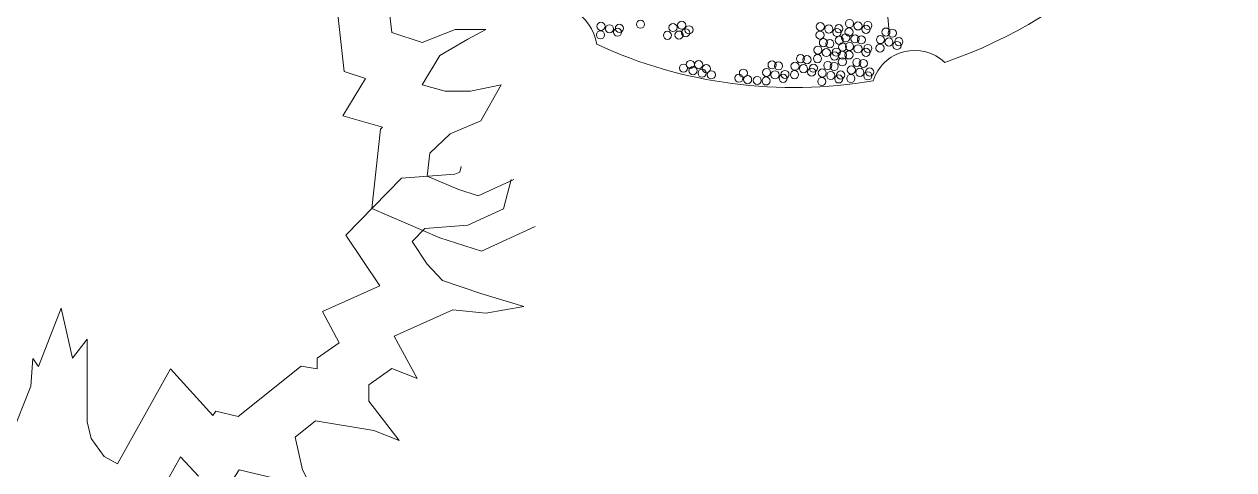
# Model space of a CAD drawing. Header units: millimetres. Extents: x 38613 to 88834, y 14193 to 29607.
# Drawn here: x 54206 to 56510, y 26125 to 26973 of the extents above; entities that cross this region are included whole.
import ezdxf

# ---------------------------------------------------------------- set-up
doc = ezdxf.new("R2010")
doc.units = ezdxf.units.MM
doc.layers.add('zelen', color=69, linetype='Continuous')

# ---------------------------------------------------------------- blocks, each defined once
blk = doc.blocks.new('7897')
at = {"layer": 'zelen', "lineweight": 13}
blk.add_line((129.2, -609.1), (139, -729.5), dxfattribs=at)
at = {"layer": 'zelen', "color": 98, "lineweight": 5, "true_color": 0x004200}
for centre in [(-409.8, -718.4), (8.1, -719), (63.6, -713.1), (79.8, -717.7), (98.6, -716.9), (-410.7, -734.6), (-393.6, -723.1), (-378.2, -729.7), (-374.7, -722.3), (7.3, -735.2), (24.3, -723.6), (86.3, -744.3), (95.1, -724.3), (122.5, -743.7), (133, -729.4), (145.3, -731.4), (3.4, -763.7), (13.9, -749.5), (95.1, -767.9), (98.6, -760.5), (121.6, -759.9), (138.7, -748.4), (154, -755), (157.6, -747.6), (-29.7, -780.1), (-17.4, -782), (2.6, -779.9), (19.6, -768.4), (89.9, -789.1), (-94.4, -806.2), (-83.9, -791.9), (-78.2, -810.8), (-71.6, -793.8), (-59.4, -810), (-41.1, -810.6), (-40.2, -794.4), (-24, -799.1), (-8.6, -805.6), (-5.1, -798.2), (11.7, -807.3), (22.2, -793.1), (27.9, -812), (46.7, -811.2), (83.3, -806.1), (98.6, -812.7), (102.1, -805.3), (-95.3, -822.4), (-62.9, -817.4), (10.8, -823.5), (43.2, -818.6), (66.2, -817.7)]:
    blk.add_circle(centre, 7.74, dxfattribs=at)
at = {"layer": 'zelen', "color": 86, "lineweight": 5, "true_color": 0x228a00}
for centre in [(-334.6, -714.5), (-272.7, -720.8), (-256.1, -716.4), (-283.2, -735.7), (-261.3, -735.1), (-248.6, -730.7), (-242.1, -725.2)]:
    blk.add_circle(centre, 7.74, dxfattribs=at)
at = {"layer": 'zelen', "color": 108, "lineweight": 5}
for centre in [(39.7, -730.2), (43.2, -722.8), (56.2, -740.4), (62.7, -729.3), (74.1, -742.4), (26.2, -751.4), (38.5, -767.6), (44.1, -745.1), (50.4, -757.7), (63.6, -756.7), (79.8, -761.3), (35, -775), (49.9, -773.5), (49.9, -786.1), (62.7, -772.9), (77.6, -787.2), (34.5, -795), (67.1, -801.5)]:
    blk.add_circle(centre, 7.74, dxfattribs=at)
at = {"layer": 'zelen', "lineweight": 5}
for centre in [(-239.7, -791), (-252.6, -798), (-234.4, -802.8), (-223.7, -791.5), (-217.2, -807.6), (-209.2, -799), (-199.6, -810.8), (-138.5, -807.6), (-147.1, -817.2), (-130.5, -819.9), (-112.2, -821.5)]:
    blk.add_circle(centre, 7.74, dxfattribs=at)
at = {"layer": 'zelen', "lineweight": 15}
for centre, radius, start, end in [((-43.3, 58.6), 893.6, 288.8248, 339.8628), ((-509.8, -767.8), 93.1, 9.2694, 111.8398), ((-43.3, 58.6), 893.6, 245.2181, 279.7815), ((187.8, -847.7), 83.3, 46.5199, 162.0864)]:
    blk.add_arc(centre, radius, start, end, dxfattribs=at)

msp = doc.modelspace()

# ---------------------------------------------------------------- linework, layer by layer
at = {"layer": 'zelen', "lineweight": 0}
for points in [[(55179.4, 26588.3), (55076.9, 26541.3), (54997.4, 26566.8), (54867.8, 26622.2), (54884.7, 26773.6), (54888.3, 26777.1), (54813, 26798.6), (54856.2, 26869.8), (54815.2, 26883), (54799.2, 27026.7)], [(55138.4, 26677.7), (55070.6, 26646.6), (55031.8, 26659.1), (54973.7, 26683.9), (54978.6, 26727.4), (55017.3, 26764.6), (55075.4, 26789.5), (55114.2, 26857.8), (55056.1, 26845.4), (55007.6, 26845.4), (54964, 26857.8), (54997.9, 26913.7), (55051.2, 26944.8), (55085.1, 26963.4), (55027, 26963.4), (54964, 26938.5), (54905.9, 26957.2), (54901, 27000.7)], [(54180, 26186.5), (54218.2, 26284.3), (54222, 26336.5), (54232.8, 26321.8), (54276, 26432.6), (54297.9, 26337.7), (54326, 26373.7), (54326, 26216.1), (54333.4, 26184.3), (54358.4, 26150.1), (54383.8, 26136.5), (54484.5, 26317.2), (54565.2, 26228.5), (54570.6, 26236.8), (54613.7, 26226.5), (54733.4, 26322.4), (54763.9, 26317.3), (54763.9, 26337.1), (54805.8, 26366.9), (54773.8, 26426.2), (54883, 26474.9), (54818.6, 26571.3), (54924.4, 26679.8), (55026.3, 26687.5), (55035.6, 26691.8), (55038.4, 26702.4)], [(54784.8, 26031.8), (54736.3, 26125), (54721.8, 26187.1), (54760.5, 26218.1), (54872, 26199.5), (54920.4, 26180.8), (54862.3, 26255.4), (54862.3, 26286.4), (54905.9, 26317.5), (54954.3, 26298.8), (54910.7, 26379.6), (55022.2, 26429.3), (55085.1, 26423.1), (55157.8, 26435.5), (55075.4, 26460.3), (55002.8, 26485.2), (54973.7, 26516.2), (54944.6, 26559.7), (54968.9, 26584.5), (55051.2, 26590.8), (55119, 26621.8), (55133.6, 26677.7)], [(54479.6, 26106.3), (54503.8, 26149.8), (54537.7, 26112.5)], [(54591, 26087.7), (54615.2, 26125), (54692.7, 26106.3)]]:
    msp.add_lwpolyline(points, dxfattribs=at)

# ---------------------------------------------------------------- block references
at = {"layer": 'zelen'}
msp.add_blockref('7897', (55714.4, 27687.6), dxfattribs=at)

doc.saveas('drawing.dxf')
